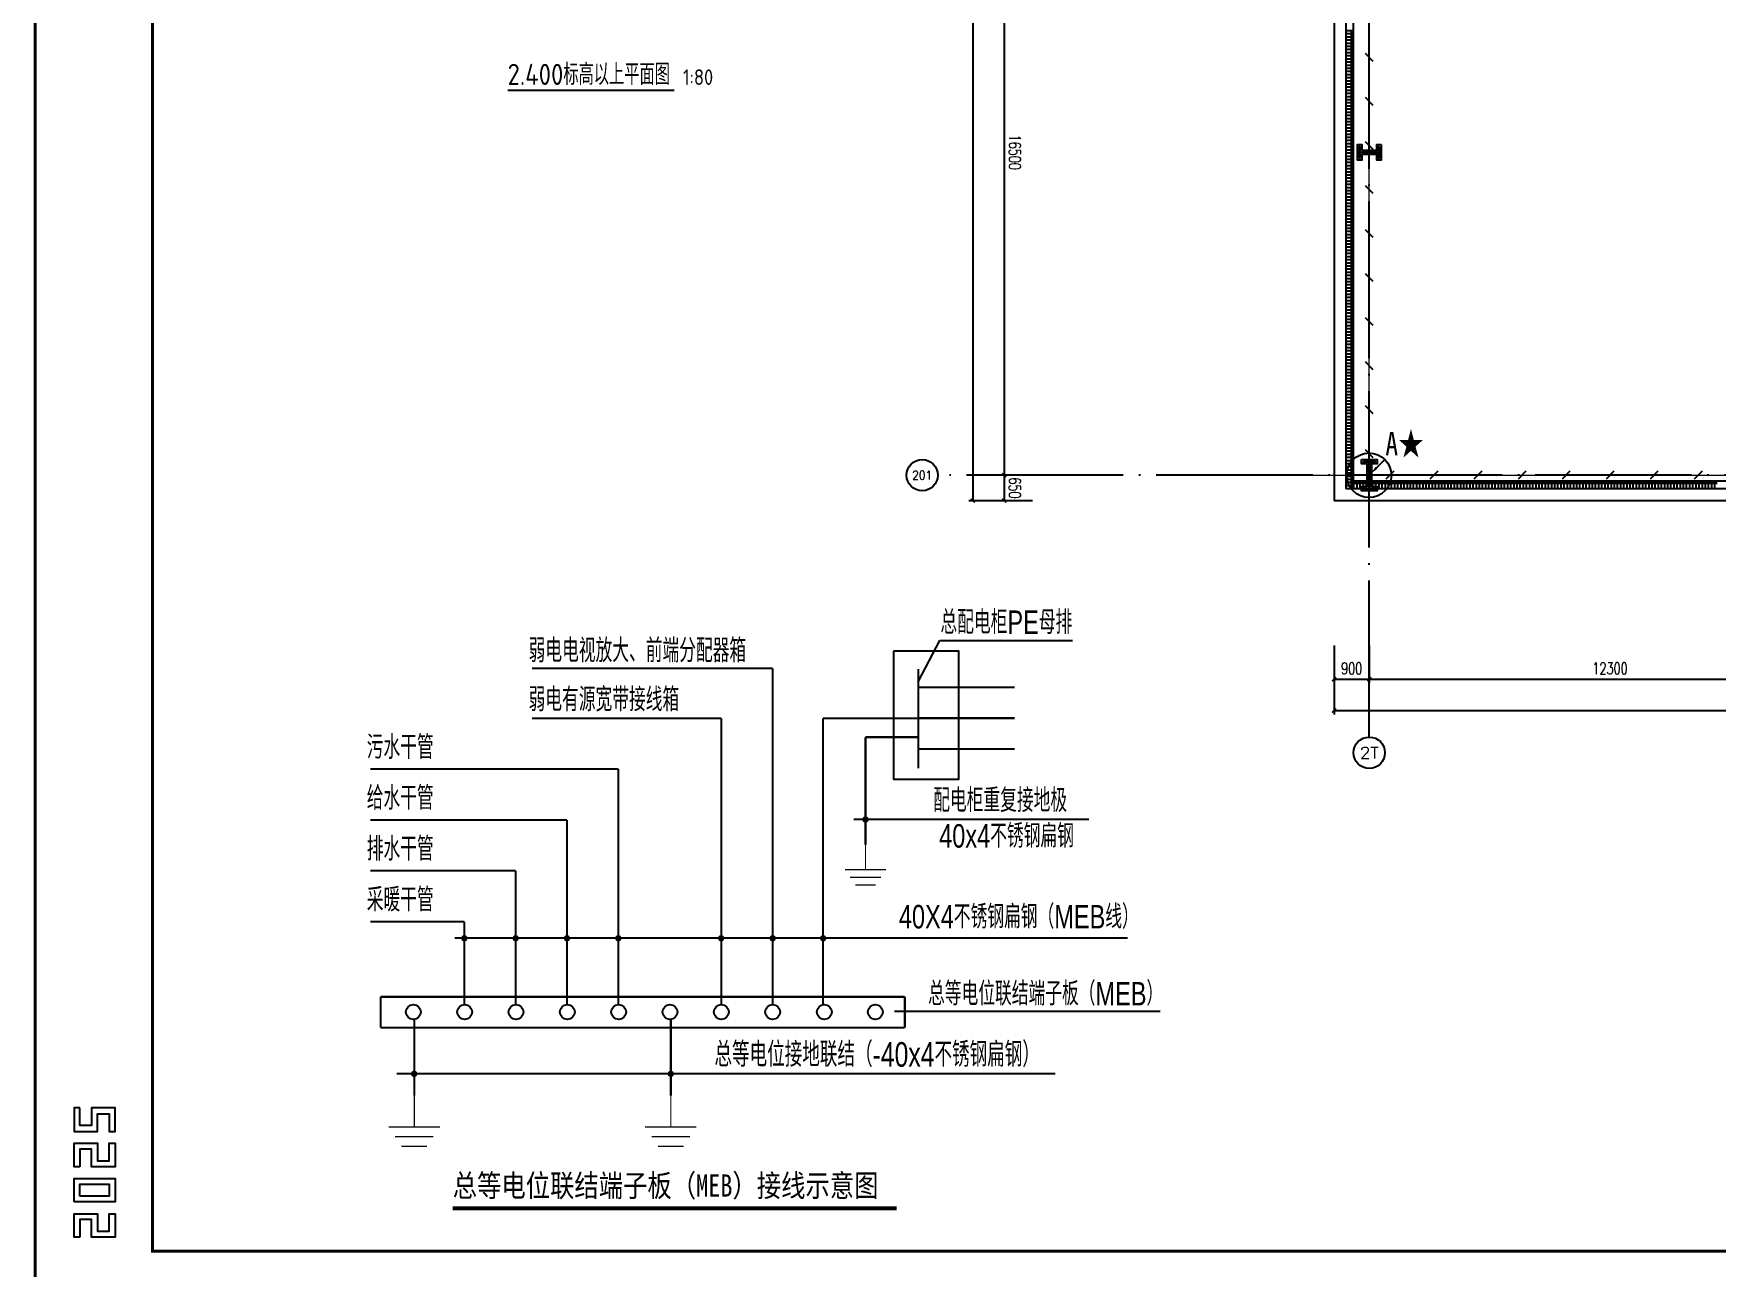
# Model space of a CAD drawing. Extents: x -1396510 to 1250330, y -1892470 to 1623980.
# Drawn here: x -319272 to -276314, y -1092821 to -1061328 of the extents above; entities that cross this region are included whole.
import ezdxf
from ezdxf.enums import TextEntityAlignment as Align

# ---------------------------------------------------------------- set-up
doc = ezdxf.new("R2010")
doc.units = 0
doc.header["$LTSCALE"] = 1000
doc.header["$MEASUREMENT"] = 0
doc.linetypes.add('CENTER2', pattern=[1.125, 0.75, -0.125, 0.125, -0.125])
doc.linetypes.add('DOTE', pattern=[2.42, 2, -0.2, 0.02, -0.2])
doc.layers.get('Defpoints').update_dxf_attribs({"color": 210})
for name, color, linetype in [('0-cxFrame', 155, 'Continuous'), ('99平面图例外参$0$A-HATCH-2', 251, 'Continuous'), ('A-AXIS-D', 1, 'Continuous'), ('A-AXIS-DOTE', 14, 'DOTE'), ('A-AXIS-DP', 126, 'Continuous'), ('A-HATCH-2', 251, 'Continuous'), ('A-LIN-V', 9, 'Continuous'), ('A-WINDOW', 140, 'Continuous'), ('AS-COLN', 6, 'Continuous'), ('AS-WALL', 40, 'Continuous'), ('LWIRE', 4, 'Continuous'), ('SHTLN', 4, 'Continuous'), ('TEL_SYMB', 3, 'Continuous'), ('TEL_TEXT', 7, 'Continuous'), ('WIRE-接地', 4, 'Continuous'), ('WIRE-照明', 1, 'Continuous')]:
    doc.layers.add(name, color=color, linetype=linetype)
doc.layers.add('0-cxText', color=131, linetype='Continuous', lineweight=25)
doc.layers.add('A-云线2', color=3, linetype='Continuous', plot=False)
doc.styles.add('-宋体', font='', dxfattribs={"width": 0.8})
doc.styles.add('_HZTXT', font='bzxw.shx', dxfattribs={"width": 0.8, "bigfont": 'bzhz.shx'})
doc.styles.add('_TCH_AXIS', font='COMPLEX', dxfattribs={"bigfont": 'GBCBIG'})
doc.styles.add('_TCH_DIM_T3', font='SIMPLEX', dxfattribs={"width": 0.705882, "bigfont": 'GBCBIG'})
doc.styles.add('cx_tuming', font='simhei.ttf')
doc.styles.add('cx_tuqian1', font='')
doc.styles.get("Standard").update_dxf_attribs({"font": 'gbenor.shx', "bigfont": 'gbcbig.shx'})
doc.styles.add('黑体', font='simhei.ttf', dxfattribs={"height": 12})
doc.styles.get('-宋体').set_extended_font_data('SimSun')
doc.styles.get('cx_tuqian1').set_extended_font_data('SimSun')
doc.dimstyles.new('_TCH_ARCH&&100', dxfattribs={"dimtxt": 297.5, "dimasz": 100, "dimexe": 100, "dimexo": 100, "dimgap": 126.25, "dimtad": 1, "dimdec": 0, "dimzin": 0, "dimdsep": 46, "dimtxsty": '_TCH_DIM_T3', "dimblk": 'ARCHTICK', "dimcen": 0.09, "dimclrt": 7, "dimazin": 2, "dimtfac": 1, "dimtdec": 0, "dimtix": 1, "dimtmove": 2, "dimatfit": 3, "dimfxl": 0, "dimtolj": 1, "dimtzin": 0, "dimarcsym": 0})

# ---------------------------------------------------------------- blocks, each defined once
blk = doc.blocks.new('_ArchTick')
at = {"color": 0, "linetype": 'ByBlock', "const_width": 0.4}
blk.add_lwpolyline([(-0.5, -0.5), (0.5, 0.5)], dxfattribs=at)
blk = doc.blocks.new('*D544')
at = {"layer": 'A-AXIS-D', "color": 0, "lineweight": -2, "transparency": 16777216}
for p, q in [((-8606, -82500), (-9428, -82500)), ((-9328, -82500), (-9328, -83150)), ((-8606, -83150), (-9428, -83150))]:
    blk.add_line(p, q, dxfattribs=at)
at = {"layer": 'Defpoints', "color": 0, "transparency": 16777216}
for p in [(-8506, -82500), (-9328, -83150), (-8506, -83150)]:
    blk.add_point(p, dxfattribs=at)
at = {"layer": 'A-AXIS-D', "color": 0, "lineweight": -2, "transparency": 16777216, "xscale": 100, "yscale": 100, "zscale": 100}
for p, rotation in [((-9328, -82500), 90), ((-9328, -83150), 270)]:
    blk.add_blockref('_ArchTick', p, dxfattribs=dict(at, rotation=rotation))
at = {"layer": 'A-AXIS-D', "color": 7, "transparency": 16777216, "insert": (-9053, -82825), "char_height": 297.5, "attachment_point": 5, "rotation": 270, "style": '_TCH_DIM_T3'}
blk.add_mtext('\\A1;650', dxfattribs=at)
blk = doc.blocks.new('*D545')
at = {"layer": 'A-AXIS-D', "color": 0, "lineweight": -2, "transparency": 16777216}
for p, q in [((-8606, -66000), (-9428, -66000)), ((-9328, -66000), (-9328, -82500)), ((-8606, -82500), (-9428, -82500))]:
    blk.add_line(p, q, dxfattribs=at)
at = {"layer": 'Defpoints', "color": 0, "transparency": 16777216}
for p in [(-8506, -66000), (-9328, -82500), (-8506, -82500)]:
    blk.add_point(p, dxfattribs=at)
at = {"layer": 'A-AXIS-D', "color": 0, "lineweight": -2, "transparency": 16777216, "xscale": 100, "yscale": 100, "zscale": 100}
for p, rotation in [((-9328, -66000), 90), ((-9328, -82500), 270)]:
    blk.add_blockref('_ArchTick', p, dxfattribs=dict(at, rotation=rotation))
at = {"layer": 'A-AXIS-D', "color": 7, "transparency": 16777216, "insert": (-9053, -74250), "char_height": 297.5, "attachment_point": 5, "rotation": 270, "style": '_TCH_DIM_T3'}
blk.add_mtext('\\A1;16500', dxfattribs=at)
blk = doc.blocks.new('nt66')
at = {"layer": 'A-HATCH-2', "color": 8}
blk.add_lwpolyline([(-195840, 766870), (-195440, 766870), (-195440, 766758), (-195586, 766758), (-195586, 766182), (-195440, 766182), (-195440, 766070), (-195840, 766070), (-195840, 766182), (-195694, 766182), (-195694, 766758), (-195840, 766758)], close=True, dxfattribs=at)
at = {"layer": 'AS-COLN'}
blk.add_lwpolyline([(-195790, 766820), (-195490, 766820), (-195490, 766808), (-195636, 766808), (-195636, 766132), (-195490, 766132), (-195490, 766120), (-195790, 766120), (-195790, 766132), (-195644, 766132), (-195644, 766808), (-195790, 766808)], close=True, dxfattribs=at)
blk = doc.blocks.new('342343243')
at = {"layer": 'A-AXIS-DP', "color": 5}
blk.add_lwpolyline([(-155704, 832070), (-155404, 832070), (-155404, 832058), (-155550, 832058), (-155550, 831582), (-155404, 831582), (-155404, 831570), (-155704, 831570), (-155704, 831582), (-155558, 831582), (-155558, 832058), (-155704, 832058), (-155704, 832070)], close=True, dxfattribs=at)
at = {"layer": 'A-HATCH-2'}
blk.add_lwpolyline([(-155754, 832120), (-155354, 832120), (-155354, 832008), (-155500, 832008), (-155500, 831632), (-155354, 831632), (-155354, 831520), (-155754, 831520), (-155754, 831632), (-155608, 831632), (-155608, 832008), (-155754, 832008)], close=True, dxfattribs=at)
blk = doc.blocks.new('33333')
blk.add_blockref('nt66', (-89514, -126400))
at = {"layer": 'A-AXIS-DP', "rotation": 270}
blk.add_blockref('342343243', (-1116974, 492766), dxfattribs=at)
blk = doc.blocks.new('*D5746')
at = {"layer": 'A-AXIS-D', "color": 0, "lineweight": -2, "transparency": 16777216}
for p, q in [((-900, -86850), (-900, -87810)), ((0, -86850), (0, -87810)), ((-900, -87710), (0, -87710))]:
    blk.add_line(p, q, dxfattribs=at)
at = {"layer": 'Defpoints', "color": 0, "transparency": 16777216}
for p in [(-900, -86750), (0, -86750), (0, -87710)]:
    blk.add_point(p, dxfattribs=at)
at = {"layer": 'A-AXIS-D', "color": 0, "lineweight": -2, "transparency": 16777216, "xscale": 100, "yscale": 100, "zscale": 100, "rotation": 180}
blk.add_blockref('_ArchTick', (-900, -87710), dxfattribs=at)
at = {"layer": 'A-AXIS-D', "color": 0, "lineweight": -2, "transparency": 16777216, "xscale": 100, "yscale": 100, "zscale": 100}
blk.add_blockref('_ArchTick', (0, -87710), dxfattribs=at)
at = {"layer": 'A-AXIS-D', "color": 7, "transparency": 16777216, "insert": (-450, -87435), "char_height": 297.5, "attachment_point": 5, "style": '_TCH_DIM_T3'}
blk.add_mtext('\\A1;900', dxfattribs=at)
blk = doc.blocks.new('*D5747')
at = {"layer": 'A-AXIS-D', "color": 0, "lineweight": -2, "transparency": 16777216}
for p, q in [((0, -86850), (0, -87810)), ((12300, -86850), (12300, -87810)), ((0, -87710), (12300, -87710))]:
    blk.add_line(p, q, dxfattribs=at)
at = {"layer": 'Defpoints', "color": 0, "transparency": 16777216}
for p in [(0, -86750), (12300, -86750), (12300, -87710)]:
    blk.add_point(p, dxfattribs=at)
at = {"layer": 'A-AXIS-D', "color": 0, "lineweight": -2, "transparency": 16777216, "xscale": 100, "yscale": 100, "zscale": 100, "rotation": 180}
blk.add_blockref('_ArchTick', (0, -87710), dxfattribs=at)
at = {"layer": 'A-AXIS-D', "color": 0, "lineweight": -2, "transparency": 16777216, "xscale": 100, "yscale": 100, "zscale": 100}
blk.add_blockref('_ArchTick', (12300, -87710), dxfattribs=at)
at = {"layer": 'A-AXIS-D', "color": 7, "transparency": 16777216, "insert": (6150, -87435), "char_height": 297.5, "attachment_point": 5, "style": '_TCH_DIM_T3'}
blk.add_mtext('\\A1;12300', dxfattribs=at)
blk = doc.blocks.new('*D5765')
at = {"layer": 'A-AXIS-D', "color": 0, "lineweight": -2, "transparency": 16777216}
for p, q in [((-900, -86950), (-900, -88610)), ((157100, -86950), (157100, -88610)), ((-900, -88510), (157100, -88510))]:
    blk.add_line(p, q, dxfattribs=at)
at = {"layer": 'Defpoints', "color": 0, "transparency": 16777216}
for p in [(-900, -86850), (157100, -86850), (157100, -88510)]:
    blk.add_point(p, dxfattribs=at)
at = {"layer": 'A-AXIS-D', "color": 0, "lineweight": -2, "transparency": 16777216, "xscale": 100, "yscale": 100, "zscale": 100, "rotation": 180}
blk.add_blockref('_ArchTick', (-900, -88510), dxfattribs=at)
at = {"layer": 'A-AXIS-D', "color": 0, "lineweight": -2, "transparency": 16777216, "xscale": 100, "yscale": 100, "zscale": 100}
blk.add_blockref('_ArchTick', (157100, -88510), dxfattribs=at)
at = {"layer": 'A-AXIS-D', "color": 7, "transparency": 16777216, "insert": (78100, -88235), "char_height": 297.5, "attachment_point": 5, "style": '_TCH_DIM_T3'}
blk.add_mtext('\\A1;158000', dxfattribs=at)
blk = doc.blocks.new('*D5787')
at = {"layer": 'A-AXIS-D', "color": 0, "lineweight": -2, "transparency": 16777216}
for p, q in [((-8706, 650), (-10228, 650)), ((-10128, 650), (-10128, -83150)), ((-8706, -83150), (-10228, -83150))]:
    blk.add_line(p, q, dxfattribs=at)
at = {"layer": 'Defpoints', "color": 0, "transparency": 16777216}
for p in [(-8606, 650), (-10128, -83150), (-8606, -83150)]:
    blk.add_point(p, dxfattribs=at)
at = {"layer": 'A-AXIS-D', "color": 0, "lineweight": -2, "transparency": 16777216, "xscale": 100, "yscale": 100, "zscale": 100}
for p, rotation in [((-10128, 650), 90), ((-10128, -83150), 270)]:
    blk.add_blockref('_ArchTick', p, dxfattribs=dict(at, rotation=rotation))
at = {"layer": 'A-AXIS-D', "color": 7, "transparency": 16777216, "insert": (-9853, -41250), "char_height": 297.5, "attachment_point": 5, "rotation": 270, "style": '_TCH_DIM_T3'}
blk.add_mtext('\\A1;83800', dxfattribs=at)
blk = doc.blocks.new('99平面图例外参$0$$LinePat$填挖边坡')
at = {"color": 0}
for p, q in [((0, 0), (0, -1500)), ((300, 0), (300, -600))]:
    blk.add_line(p, q, dxfattribs=at)
at = {"layer": 'Defpoints', "color": 0}
blk.add_point((600, 0), dxfattribs=at)
blk = doc.blocks.new('$TelecSys$00000008')
blk.add_line((0.4, 0.4), (-0.4, -0.4))
blk = doc.blocks.new('$TelecSys$00000078')
for p, q in [((0.1, 0.1), (0.1, 0.1)), ((1.15, 1.15), (0.55, 0.55)), ((-0.1, -0.1), (-0.1, -0.1))]:
    blk.add_line(p, q)
at = {"const_width": 0.142}
blk.add_lwpolyline([(-0.07, 0, 1), (0.07, 0, 1)], format="xyb", close=True, dxfattribs=at)
blk.add_solid([(0.62, 0.48), (0.48, 0.62), (0.1, 0.1)])
at = {"width": 0.8, "flags": 9}
blk.add_attdef('A', (0, 0), '', height=0.00002, dxfattribs=at)
blk = doc.blocks.new('A$C34BF5C89')
at = {"layer": 'TEL_SYMB', "const_width": 70}
blk.add_lwpolyline([(685510, 1037131), (693072, 1037131)], dxfattribs=at)
at = {"layer": 'TEL_TEXT'}
for p, q in [((693438, 1046095), (693805, 1046799)), ((693805, 1046799), (696064, 1046799)), ((696345, 1043752), (692343, 1043752)), ((697002, 1041729), (685546, 1041729)), ((693035, 1040486), (697557, 1040486)), ((695771, 1039420), (684556, 1039420))]:
    blk.add_line(p, q, dxfattribs=at)
blk.add_lwpolyline([(693016, 1046620), (693016, 1044439), (694130, 1044439), (694130, 1046620)], close=True, dxfattribs=at)
at = {"layer": 'TEL_TEXT', "const_width": 35}
for points in [[(686860, 1046326), (690958, 1046326)], [(690958, 1040600), (690958, 1046326)], [(693437, 1046313), (693437, 1044626)], [(693437, 1046003), (695079, 1046003)], [(686860, 1045476), (690084, 1045476)], [(690084, 1040600), (690084, 1045476)], [(691815, 1040600), (691815, 1045476)], [(693437, 1045476), (691815, 1045476)], [(693437, 1045478), (695079, 1045478)], [(692539, 1045154), (692539, 1043324)], [(693437, 1045154), (692539, 1045154)], [(693437, 1044954), (695079, 1044954)], [(684106, 1044610), (688330, 1044610)], [(688330, 1040600), (688330, 1044610)], [(684106, 1043744), (687456, 1043744)], [(687456, 1040600), (687456, 1043744)], [(684106, 1042879), (686582, 1042879)], [(686582, 1040600), (686582, 1042879)], [(684106, 1042013), (685708, 1042013)], [(685708, 1040600), (685708, 1042013)], [(684283, 1040732), (693209, 1040732)], [(684283, 1040732), (684283, 1040208)], [(693209, 1040732), (693209, 1040208)], [(684283, 1040208), (693209, 1040208)], [(684854, 1040338), (684854, 1039048)], [(689224, 1040338), (689224, 1039048)]]:
    blk.add_lwpolyline(points, dxfattribs=at)
at = {"layer": 'TEL_TEXT', "color": 1, "const_width": 54.6}
for points in [[(692511, 1043752, 1), (692566, 1043752, 1)], [(685681, 1041729, 1), (685735, 1041729, 1)], [(686555, 1041729, 1), (686609, 1041729, 1)], [(687429, 1041729, 1), (687483, 1041729, 1)], [(688303, 1041729, 1), (688357, 1041729, 1)], [(690054, 1041729, 1), (690108, 1041729, 1)], [(690931, 1041729, 1), (690986, 1041729, 1)], [(691791, 1041729, 1), (691845, 1041729, 1)]]:
    blk.add_lwpolyline(points, format="xyb", close=True, dxfattribs=at)
at = {"layer": 'TEL_TEXT', "color": 1, "const_width": 21.9}
for points in [[(692539, 1042897), (692539, 1043324)], [(692189, 1042897), (692888, 1042897)], [(692277, 1042766), (692801, 1042766)], [(692364, 1042635), (692714, 1042635)], [(684854, 1038515), (684854, 1039048)], [(689224, 1038515), (689224, 1039048)], [(684417, 1038515), (685291, 1038515)], [(688787, 1038515), (689661, 1038515)], [(684526, 1038351), (685181, 1038351)], [(684635, 1038187), (685072, 1038187)], [(688896, 1038351), (689551, 1038351)], [(689005, 1038187), (689442, 1038187)]]:
    blk.add_lwpolyline(points, dxfattribs=at)
at = {"layer": 'TEL_TEXT', "const_width": 54.6}
for points in [[(684826, 1039420, 1), (684881, 1039420, 1)], [(689196, 1039420, 1), (689250, 1039420, 1)]]:
    blk.add_lwpolyline(points, format="xyb", close=True, dxfattribs=at)
at = {"layer": 'TEL_TEXT'}
for centre in [(684840, 1040474), (685714, 1040474), (686588, 1040474), (687462, 1040474), (688336, 1040474), (689210, 1040474), (690084, 1040474), (690958, 1040474), (691838, 1040474), (692706, 1040474)]:
    blk.add_circle(centre, 126, dxfattribs=at)
at = {"layer": 'TEL_SYMB', "color": 7, "style": '-宋体', "width": 0.8}
blk.add_text('总等电位联结端子板（MEB）接线示意图', height=379.75, dxfattribs=at).set_placement((685510, 1037328))
at = {"layer": 'TEL_TEXT', "style": '_HZTXT', "width": 0.75}
for s, height, p in [('总配电柜PE母排', 400, (693816, 1046912)), ('弱电电视放大、前端分配器箱', 400, (686802, 1046430)), ('弱电有源宽带接线箱', 400, (686802, 1045596)), ('污水干管', 400, (684046, 1044784)), ('给水干管', 400, (684046, 1043918)), ('配电柜重复接地极', 400, (693693, 1043879)), ('40x4不锈钢扁钢', 400, (693793, 1043273)), ('排水干管', 400, (684046, 1043052)), ('采暖干管', 400, (684046, 1042186)), ('40X4不锈钢扁钢（MEB线）', 400, (693107, 1041897)), ('总等电位联结端子板（MEB）', 400, (693605, 1040586)), ('总等电位接地联结（-40x4不锈钢扁钢）', 420, (689967, 1039541))]:
    blk.add_text(s, height=height, dxfattribs=at).set_placement(p)
blk = doc.blocks.new('TK22.A0+1 L(Dragon)')
at = {"layer": '0-cxFrame', "color": 7, "const_width": 0.5}
blk.add_lwpolyline([(0, 0), (-1485, 0), (-1485, 841), (0, 841)], close=True, dxfattribs=at)
at = {"layer": '0-cxFrame', "const_width": 0.5}
blk.add_lwpolyline([(-80, 10), (-1465, 10), (-1465, 831), (-80, 831)], close=True, dxfattribs=at)
at = {"layer": 'Defpoints', "color": 2}
for points in [[(-1477.37, 34.37), (-1478.37, 34.37), (-1478.37, 30.37), (-1474.37, 30.37), (-1474.37, 33.37), (-1472.37, 33.37), (-1472.37, 30.37), (-1471.37, 30.37), (-1471.37, 34.37), (-1475.37, 34.37), (-1475.37, 31.37), (-1477.37, 31.37), (-1477.37, 34.37)], [(-1477.37, 24.37), (-1478.37, 24.37), (-1478.37, 28.37), (-1474.37, 28.37), (-1474.37, 25.37), (-1472.37, 25.37), (-1472.37, 28.37), (-1471.37, 28.37), (-1471.37, 24.37), (-1475.37, 24.37), (-1475.37, 27.37), (-1477.37, 27.37), (-1477.37, 24.37)], [(-1477.37, 12.37), (-1478.37, 12.37), (-1478.37, 16.37), (-1474.37, 16.37), (-1474.37, 13.37), (-1472.37, 13.37), (-1472.37, 16.37), (-1471.37, 16.37), (-1471.37, 12.37), (-1475.37, 12.37), (-1475.37, 15.37), (-1477.37, 15.37), (-1477.37, 12.37)]]:
    blk.add_lwpolyline(points, dxfattribs=at)
for points in [[(-1478.37, 18.37), (-1478.37, 22.37), (-1471.37, 22.37), (-1471.37, 18.37)], [(-1477.37, 19.37), (-1477.37, 21.37), (-1472.37, 21.37), (-1472.37, 19.37)]]:
    blk.add_lwpolyline(points, close=True, dxfattribs=at)
at = {"style": '黑体', "flags": 4}
blk.add_attdef('图幅', text='', height=3.3, dxfattribs=at).set_placement((-40, 3), align=Align.RIGHT)
at = {"layer": '0-cxText', "flags": 4}
for tag, height, style, p in [('建设单位', 3.5, 'cx_tuming', (-45, 240)), ('项目名称', 3.5, 'cx_tuming', (-45, 210)), ('子项名称', 3.5, 'cx_tuming', (-45, 180)), ('工程编号', 3.3, 'cx_tuqian1', (-35, 165)), ('图名1', 3.5, 'cx_tuming', (-45, 87)), ('图名2', 3.5, 'cx_tuming', (-45, 79)), ('图名3', 3.5, 'cx_tuming', (-45, 71)), ('出图日期', 3.3, 'cx_tuqian1', (-39, 60)), ('专业', 3.3, 'cx_tuqian1', (-55, 52)), ('图号', 3.3, 'cx_tuqian1', (-55, 44)), ('版次', 3.3, 'cx_tuqian1', (-20, 44))]:
    blk.add_attdef(tag, text='', height=height, dxfattribs=dict(at, style=style)).set_placement(p, align=Align.MIDDLE)
at = {"layer": 'Defpoints', "color": 6, "flags": 4}
for tag, height, style, p in [('tufu', 3.3, '黑体', (-12, 12)), ('dwfname', 4, 'cx_tuqian1', (-80, 3))]:
    blk.add_attdef(tag, text='', height=height, dxfattribs=dict(at, style=style)).set_placement(p, align=Align.RIGHT)
blk = doc.blocks.new('世赫2#厂房一层0821')
at = {"layer": 'A-AXIS-D'}
for centre in [(-11421.2, -82498.9), (0, -89588.9)]:
    blk.add_circle(centre, 400, dxfattribs=at)
at = {"layer": 'A-AXIS-DOTE', "color": 8, "ltscale": 2}
for p, q in [((0, -89188.9), (0, 6400)), ((163114.2, -82500), (-11095.8, -82500))]:
    blk.add_line(p, q, dxfattribs=at)
at = {"layer": 'A-AXIS-DP', "const_width": 56}
blk.add_lwpolyline([(-22012.8, -72665.8), (-17756.4, -72665.8)], dxfattribs=at)
at = {"layer": 'A-LIN-V'}
for p, q in [((-400, -82650), (-400, -65615.8)), ((21246, -82650), (-400, -82650))]:
    blk.add_line(p, q, dxfattribs=at)
at = {"layer": 'AS-WALL'}
for p, q in [((-900, -68000), (-900, -83150)), ((-600, -68000), (-600, -82850)), ((23300, -82850), (-600, -82850)), ((23300, -83150), (-900, -83150))]:
    blk.add_line(p, q, dxfattribs=at)
at = {"layer": '99平面图例外参$0$A-HATCH-2', "color": 203, "yscale": 0.1333333333333333, "zscale": 0.1333333333333333}
for p, xscale, rotation in [((-400, -71146.8), 0.1335983163058314, 270.0000000008098), ((-400, -71226.9), 0.1335983163058314, 270.0000000008098), ((-400, -71307.1), 0.1335983163058314, 270.0000000008098), ((-400, -71387.3), 0.1335983163058314, 270.0000000008098), ((-400, -71467.4), 0.1335983163058314, 270.0000000008098), ((-400, -71547.6), 0.1335983163058314, 270.0000000008098), ((-400, -71627.7), 0.1335983163058314, 270.0000000008098), ((-400, -71707.9), 0.1335983163058314, 270.0000000008098), ((-400, -71788.1), 0.1335983163058314, 270.0000000008098), ((-400, -71868.2), 0.1335983163058314, 270.0000000008098), ((-400, -71948.4), 0.1335983163058314, 270.0000000008098), ((-400, -72028.5), 0.1335983163058314, 270.0000000008098), ((-400, -72108.7), 0.1335983163058314, 270.0000000008098), ((-400, -72188.9), 0.1335983163058314, 270.0000000008098), ((-400, -72269), 0.1335983163058314, 270.0000000008098), ((-400, -72349.2), 0.1335983163058314, 270.0000000008098), ((-400, -72429.3), 0.1335983163058314, 270.0000000008098), ((-400, -72509.5), 0.1335983163058314, 270.0000000008098), ((-400, -72589.6), 0.1335983163058314, 270.0000000008098), ((-400, -72669.8), 0.1335983163058314, 270.0000000008098), ((-400, -72750), 0.1335983163058314, 270.0000000008098), ((-400, -72830.1), 0.1335983163058314, 270.0000000008098), ((-400, -72910.3), 0.1335983163058314, 270.0000000008098), ((-400, -72990.4), 0.1335983163058314, 270.0000000008098), ((-400, -73070.6), 0.1335983163058314, 270.0000000008098), ((-400, -73150.8), 0.1335983163058314, 270.0000000008098), ((-400, -73230.9), 0.1335983163058314, 270.0000000008098), ((-400, -73311.1), 0.1335983163058314, 270.0000000008098), ((-400, -73391.2), 0.1335983163058314, 270.0000000008098), ((-400, -73471.4), 0.1335983163058314, 270.0000000008098), ((-400, -73551.6), 0.1335983163058314, 270.0000000008098), ((-400, -73631.7), 0.1335983163058314, 270.0000000008098), ((-400, -73711.9), 0.1335983163058314, 270.0000000008098), ((-400, -73792), 0.1335983163058314, 270.0000000008098), ((-400, -73872.2), 0.1335983163058314, 270.0000000008098), ((-400, -73952.4), 0.1335983163058314, 270.0000000008098), ((-400, -74032.5), 0.1335983163058314, 270.0000000008098), ((-400, -74112.7), 0.1335983163058314, 270.0000000008098), ((-400, -74192.8), 0.1335983163058314, 270.0000000008098), ((-400, -74273), 0.1335983163058314, 270.0000000008098), ((-400, -74353.1), 0.1335983163058314, 270.0000000008098), ((-400, -74433.3), 0.1335983163058314, 270.0000000008098), ((-400, -74513.5), 0.1335983163058314, 270.0000000008098), ((-400, -74593.6), 0.1335983163058314, 270.0000000008098), ((-400, -74673.8), 0.1335983163058314, 270.0000000008098), ((-400, -74753.9), 0.1335983163058314, 270.0000000008098), ((-400, -74834.1), 0.1335983163058314, 270.0000000008098), ((-400, -74914.3), 0.1335983163058314, 270.0000000008098), ((-400, -74994.4), 0.1335983163058314, 270.0000000008098), ((-400, -75074.6), 0.1335983163058314, 270.0000000008098), ((-400, -75154.7), 0.1335983163058314, 270.0000000008098), ((-400, -75234.9), 0.1335983163058314, 270.0000000008098), ((-400, -75315.1), 0.1335983163058314, 270.0000000008098), ((-400, -75395.2), 0.1335983163058314, 270.0000000008098), ((-400, -75475.4), 0.1335983163058314, 270.0000000008098), ((-400, -75555.5), 0.1335983163058314, 270.0000000008098), ((-400, -75635.7), 0.1335983163058314, 270.0000000008098), ((-400, -75715.8), 0.1335983163058314, 270.0000000008098), ((-400, -75796), 0.1335983163058314, 270.0000000008098), ((-400, -75876.2), 0.1335983163058314, 270.0000000008098), ((-400, -75956.3), 0.1335983163058314, 270.0000000008098), ((-400, -76036.5), 0.1335983163058314, 270.0000000008098), ((-400, -76116.6), 0.1335983163058314, 270.0000000008098), ((-400, -76196.8), 0.1335983163058314, 270.0000000008098), ((-400, -76277), 0.1335983163058314, 270.0000000008098), ((-400, -76357.1), 0.1335983163058314, 270.0000000008098), ((-400, -76437.3), 0.1335983163058314, 270.0000000008098), ((-400, -76517.4), 0.1335983163058314, 270.0000000008098), ((-400, -76597.6), 0.1335983163058314, 270.0000000008098), ((-400, -76677.8), 0.1335983163058314, 270.0000000008098), ((-400, -76757.9), 0.1335983163058314, 270.0000000008098), ((-400, -76838.1), 0.1335983163058314, 270.0000000008098), ((-400, -76918.2), 0.1335983163058314, 270.0000000008098), ((-400, -76998.4), 0.1335983163058314, 270.0000000008098), ((-400, -77078.6), 0.1335983163058314, 270.0000000008098), ((-400, -77158.7), 0.1335983163058314, 270.0000000008098), ((-400, -77238.9), 0.1335983163058314, 270.0000000008098), ((-400, -77319), 0.1335983163058314, 270.0000000008098), ((-400, -77399.2), 0.1335983163058314, 270.0000000008098), ((-400, -77479.3), 0.1335983163058314, 270.0000000008098), ((-400, -77559.5), 0.1335983163058314, 270.0000000008098), ((-400, -77639.7), 0.1335983163058314, 270.0000000008098), ((-400, -77719.8), 0.1335983163058314, 270.0000000008098), ((-400, -77800), 0.1335983163058314, 270.0000000008098), ((-400, -77880.1), 0.1335983163058314, 270.0000000008098), ((-400, -77960.3), 0.1335983163058314, 270.0000000008098), ((-400, -78040.5), 0.1335983163058314, 270.0000000008098), ((-400, -78120.6), 0.1335983163058314, 270.0000000008098), ((-400, -78200.8), 0.1335983163058314, 270.0000000008098), ((-400, -78280.9), 0.1335983163058314, 270.0000000008098), ((-400, -78361.1), 0.1335983163058314, 270.0000000008098), ((-400, -78441.3), 0.1335983163058314, 270.0000000008098), ((-400, -78521.4), 0.1335983163058314, 270.0000000008098), ((-400, -78601.6), 0.1335983163058314, 270.0000000008098), ((-400, -78681.7), 0.1335983163058314, 270.0000000008098), ((-400, -78761.9), 0.1335983163058314, 270.0000000008098), ((-400, -78842.1), 0.1335983163058314, 270.0000000008098), ((-400, -78922.2), 0.1335983163058314, 270.0000000008098), ((-400, -79002.4), 0.1335983163058314, 270.0000000008098), ((-400, -79082.5), 0.1335983163058314, 270.0000000008098), ((-400, -79162.7), 0.1335983163058314, 270.0000000008098), ((-400, -79242.8), 0.1335983163058314, 270.0000000008098), ((-400, -79323), 0.1335983163058314, 270.0000000008098), ((-400, -79403.2), 0.1335983163058314, 270.0000000008098), ((-400, -79483.3), 0.1335983163058314, 270.0000000008098), ((-400, -79563.5), 0.1335983163058314, 270.0000000008098), ((-400, -79643.6), 0.1335983163058314, 270.0000000008098), ((-400, -79723.8), 0.1335983163058314, 270.0000000008098), ((-400, -79804), 0.1335983163058314, 270.0000000008098), ((-400, -79884.1), 0.1335983163058314, 270.0000000008098), ((-400, -79964.3), 0.1335983163058314, 270.0000000008098), ((-400, -80044.4), 0.1335983163058314, 270.0000000008098), ((-400, -80124.6), 0.1335983163058314, 270.0000000008098), ((-400, -80204.8), 0.1335983163058314, 270.0000000008098), ((-400, -80284.9), 0.1335983163058314, 270.0000000008098), ((-400, -80365.1), 0.1335983163058314, 270.0000000008098), ((-400, -80445.2), 0.1335983163058314, 270.0000000008098), ((-400, -80525.4), 0.1335983163058314, 270.0000000008098), ((-400, -80605.5), 0.1335983163058314, 270.0000000008098), ((-400, -80685.7), 0.1335983163058314, 270.0000000008098), ((-400, -80765.9), 0.1335983163058314, 270.0000000008098), ((-400, -80846), 0.1335983163058314, 270.0000000008098), ((-400, -80926.2), 0.1335983163058314, 270.0000000008098), ((-400, -81006.3), 0.1335983163058314, 270.0000000008098), ((-400, -81086.5), 0.1335983163058314, 270.0000000008098), ((-400, -81166.7), 0.1335983163058314, 270.0000000008098), ((-400, -81246.8), 0.1335983163058314, 270.0000000008098), ((-400, -81327), 0.1335983163058314, 270.0000000008098), ((-400, -81407.1), 0.1335983163058314, 270.0000000008098), ((-400, -81487.3), 0.1335983163058314, 270.0000000008098), ((-400, -81567.5), 0.1335983163058314, 270.0000000008098), ((-400, -81647.6), 0.1335983163058314, 270.0000000008098), ((-400, -81727.8), 0.1335983163058314, 270.0000000008098), ((-400, -81807.9), 0.1335983163058314, 270.0000000008098), ((-400, -81888.1), 0.1335983163058314, 270.0000000008098), ((-400, -81968.3), 0.1335983163058314, 270.0000000008098), ((-400, -82048.4), 0.1335983163058314, 270.0000000008098), ((-400, -82128.6), 0.1335983163058314, 270.0000000008098), ((-400, -82208.7), 0.1335983163058314, 270.0000000008098), ((-400, -82288.9), 0.1335983163058314, 270.0000000008098), ((-400, -82369), 0.1335983163058314, 270.0000000008098), ((-400, -82449.2), 0.1335983163058314, 270.0000000008098), ((-400, -82529.4), 0.1335983163058314, 270.0000000008098), ((-400, -82609.5), 0.1335983163058314, 270.0000000008098), ((-400, -82689.7), 0.1335983163058314, 270.0000000008098), ((-400, -82769.8), 0.1335983163058314, 270.0000000008098), ((-400, -82650), 0.1336172830128488, 8.843761484292967e-11), ((-319.8, -82650), 0.1336172830128488, 8.843761484292967e-11), ((-239.7, -82650), 0.1336172830128488, 8.843761484292967e-11), ((-159.5, -82650), 0.1336172830128488, 8.843761484292967e-11), ((-79.3, -82650), 0.1336172830128488, 8.843761484292967e-11), ((0.9, -82650), 0.1336172830128488, 8.843761484292967e-11), ((81, -82650), 0.1336172830128488, 8.843761484292967e-11), ((161.2, -82650), 0.1336172830128488, 8.843761484292967e-11), ((241.4, -82650), 0.1336172830128488, 8.843761484292967e-11), ((321.5, -82650), 0.1336172830128488, 8.843761484292967e-11), ((401.7, -82650), 0.1336172830128488, 8.843761484292967e-11), ((481.9, -82650), 0.1336172830128488, 8.843761484292967e-11), ((562, -82650), 0.1336172830128488, 8.843761484292967e-11), ((642.2, -82650), 0.1336172830128488, 8.843761484292967e-11), ((722.4, -82650), 0.1336172830128488, 8.843761484292967e-11), ((802.6, -82650), 0.1336172830128488, 8.843761484292967e-11), ((882.7, -82650), 0.1336172830128488, 8.843761484292967e-11), ((962.9, -82650), 0.1336172830128488, 8.843761484292967e-11), ((1043.1, -82650), 0.1336172830128488, 8.843761484292967e-11), ((1123.2, -82650), 0.1336172830128488, 8.843761484292967e-11), ((1203.4, -82650), 0.1336172830128488, 8.843761484292967e-11), ((1283.6, -82650), 0.1336172830128488, 8.843761484292967e-11), ((1363.7, -82650), 0.1336172830128488, 8.843761484292967e-11), ((1443.9, -82650), 0.1336172830128488, 8.843761484292967e-11), ((1524.1, -82650), 0.1336172830128488, 8.843761484292967e-11), ((1604.3, -82650), 0.1336172830128488, 8.843761484292967e-11), ((1684.4, -82650), 0.1336172830128488, 8.843761484292967e-11), ((1764.6, -82650), 0.1336172830128488, 8.843761484292967e-11), ((1844.8, -82650), 0.1336172830128488, 8.843761484292967e-11), ((1924.9, -82650), 0.1336172830128488, 8.843761484292967e-11), ((2005.1, -82650), 0.1336172830128488, 8.843761484292967e-11), ((2085.3, -82650), 0.1336172830128488, 8.843761484292967e-11), ((2165.5, -82650), 0.1336172830128488, 8.843761484292967e-11), ((2245.6, -82650), 0.1336172830128488, 8.843761484292967e-11), ((2325.8, -82650), 0.1336172830128488, 8.843761484292967e-11), ((2406, -82650), 0.1336172830128488, 8.843761484292967e-11), ((2486.1, -82650), 0.1336172830128488, 8.843761484292967e-11), ((2566.3, -82650), 0.1336172830128488, 8.843761484292967e-11), ((2646.5, -82650), 0.1336172830128488, 8.843761484292967e-11), ((2726.6, -82650), 0.1336172830128488, 8.843761484292967e-11), ((2806.8, -82650), 0.1336172830128488, 8.843761484292967e-11), ((2887, -82650), 0.1336172830128488, 8.843761484292967e-11), ((2967.2, -82650), 0.1336172830128488, 8.843761484292967e-11), ((3047.3, -82650), 0.1336172830128488, 8.843761484292967e-11), ((3127.5, -82650), 0.1336172830128488, 8.843761484292967e-11), ((3207.7, -82650), 0.1336172830128488, 8.843761484292967e-11), ((3287.8, -82650), 0.1336172830128488, 8.843761484292967e-11), ((3368, -82650), 0.1336172830128488, 8.843761484292967e-11), ((3448.2, -82650), 0.1336172830128488, 8.843761484292967e-11), ((3528.3, -82650), 0.1336172830128488, 8.843761484292967e-11), ((3608.5, -82650), 0.1336172830128488, 8.843761484292967e-11), ((3688.7, -82650), 0.1336172830128488, 8.843761484292967e-11), ((3768.9, -82650), 0.1336172830128488, 8.843761484292967e-11), ((3849, -82650), 0.1336172830128488, 8.843761484292967e-11), ((3929.2, -82650), 0.1336172830128488, 8.843761484292967e-11), ((4009.4, -82650), 0.1336172830128488, 8.843761484292967e-11), ((4089.5, -82650), 0.1336172830128488, 8.843761484292967e-11), ((4169.7, -82650), 0.1336172830128488, 8.843761484292967e-11), ((4249.9, -82650), 0.1336172830128488, 8.843761484292967e-11), ((4330.1, -82650), 0.1336172830128488, 8.843761484292967e-11), ((4410.2, -82650), 0.1336172830128488, 8.843761484292967e-11), ((4490.4, -82650), 0.1336172830128488, 8.843761484292967e-11), ((4570.6, -82650), 0.1336172830128488, 8.843761484292967e-11), ((4650.7, -82650), 0.1336172830128488, 8.843761484292967e-11), ((4730.9, -82650), 0.1336172830128488, 8.843761484292967e-11), ((4811.1, -82650), 0.1336172830128488, 8.843761484292967e-11), ((4891.2, -82650), 0.1336172830128488, 8.843761484292967e-11), ((4971.4, -82650), 0.1336172830128488, 8.843761484292967e-11), ((5051.6, -82650), 0.1336172830128488, 8.843761484292967e-11), ((5131.8, -82650), 0.1336172830128488, 8.843761484292967e-11), ((5211.9, -82650), 0.1336172830128488, 8.843761484292967e-11), ((5292.1, -82650), 0.1336172830128488, 8.843761484292967e-11), ((5372.3, -82650), 0.1336172830128488, 8.843761484292967e-11), ((5452.4, -82650), 0.1336172830128488, 8.843761484292967e-11), ((5532.6, -82650), 0.1336172830128488, 8.843761484292967e-11), ((5612.8, -82650), 0.1336172830128488, 8.843761484292967e-11), ((5692.9, -82650), 0.1336172830128488, 8.843761484292967e-11), ((5773.1, -82650), 0.1336172830128488, 8.843761484292967e-11), ((5853.3, -82650), 0.1336172830128488, 8.843761484292967e-11), ((5933.5, -82650), 0.1336172830128488, 8.843761484292967e-11), ((6013.6, -82650), 0.1336172830128488, 8.843761484292967e-11), ((6093.8, -82650), 0.1336172830128488, 8.843761484292967e-11), ((6174, -82650), 0.1336172830128488, 8.843761484292967e-11), ((6254.1, -82650), 0.1336172830128488, 8.843761484292967e-11), ((6334.3, -82650), 0.1336172830128488, 8.843761484292967e-11), ((6414.5, -82650), 0.1336172830128488, 8.843761484292967e-11), ((6494.7, -82650), 0.1336172830128488, 8.843761484292967e-11), ((6574.8, -82650), 0.1336172830128488, 8.843761484292967e-11), ((6655, -82650), 0.1336172830128488, 8.843761484292967e-11), ((6735.2, -82650), 0.1336172830128488, 8.843761484292967e-11), ((6815.3, -82650), 0.1336172830128488, 8.843761484292967e-11), ((6895.5, -82650), 0.1336172830128488, 8.843761484292967e-11), ((6975.7, -82650), 0.1336172830128488, 8.843761484292967e-11), ((7055.8, -82650), 0.1336172830128488, 8.843761484292967e-11), ((7136, -82650), 0.1336172830128488, 8.843761484292967e-11), ((7216.2, -82650), 0.1336172830128488, 8.843761484292967e-11), ((7296.4, -82650), 0.1336172830128488, 8.843761484292967e-11), ((7376.5, -82650), 0.1336172830128488, 8.843761484292967e-11), ((7456.7, -82650), 0.1336172830128488, 8.843761484292967e-11), ((7536.9, -82650), 0.1336172830128488, 8.843761484292967e-11), ((7617, -82650), 0.1336172830128488, 8.843761484292967e-11), ((7697.2, -82650), 0.1336172830128488, 8.843761484292967e-11), ((7777.4, -82650), 0.1336172830128488, 8.843761484292967e-11), ((7857.5, -82650), 0.1336172830128488, 8.843761484292967e-11), ((7937.7, -82650), 0.1336172830128488, 8.843761484292967e-11), ((8017.9, -82650), 0.1336172830128488, 8.843761484292967e-11), ((8098.1, -82650), 0.1336172830128488, 8.843761484292967e-11), ((8178.2, -82650), 0.1336172830128488, 8.843761484292967e-11), ((8258.4, -82650), 0.1336172830128488, 8.843761484292967e-11), ((8338.6, -82650), 0.1336172830128488, 8.843761484292967e-11), ((8418.7, -82650), 0.1336172830128488, 8.843761484292967e-11), ((8498.9, -82650), 0.1336172830128488, 8.843761484292967e-11), ((8579.1, -82650), 0.1336172830128488, 8.843761484292967e-11), ((8659.3, -82650), 0.1336172830128488, 8.843761484292967e-11), ((8739.4, -82650), 0.1336172830128488, 8.843761484292967e-11), ((8819.6, -82650), 0.1336172830128488, 8.843761484292967e-11)]:
    blk.add_blockref('99平面图例外参$0$$LinePat$填挖边坡', p, dxfattribs=dict(at, xscale=xscale, rotation=rotation))
at = {"layer": 'A-WINDOW'}
blk.add_blockref('33333', (285154.2, -722570), dxfattribs=at)
at = {"layer": 'A-AXIS-D', "color": 7, "style": '_TCH_AXIS'}
for s, height, p, p2 in [('201', 220.59, (-11678.6, -82609.2), (-11163.8, -82609.2)), ('2T', 288.12, (-240.1, -89732.9), (240.1, -89732.9))]:
    blk.add_text(s, height=height, dxfattribs=at).set_placement(p, p2, align=Align.FIT)
at = {"layer": 'A-AXIS-DP', "color": 7}
for s, height, p in [('2.400标高以上平面图', 540.142, (-22012.8, -72530)), ('1:80', 400, (-17532.4, -72530))]:
    blk.add_text(s, height=height, dxfattribs=at).set_placement(p)
at = {"layer": 'A-AXIS-D'}
dim = blk.add_linear_dim(base=(-10128.4, -83150), p1=(-8606.2, 650), p2=(-8606.2, -83150), angle=270, dimstyle='_TCH_ARCH&&100', dxfattribs=at)
dim.commit()
dim.dimension.update_dxf_attribs({"geometry": '*D5787', "text_midpoint": (-9853.4, -41250), "dimtype": 161, "text_rotation": 270})
for base, p1, p2, picture, middle in [((-9328.4, -82500), (-8506.2, -66000), (-8506.2, -82500), '*D545', (-9053.4, -74250)), ((-9328.4, -83150), (-8506.2, -82500), (-8506.2, -83150), '*D544', (-9053.4, -82825))]:
    dim = blk.add_linear_dim(base=base, p1=p1, p2=p2, angle=270, dimstyle='_TCH_ARCH&&100', override={"dimgap": 0}, dxfattribs=at)
    dim.commit()
    dim.dimension.update_dxf_attribs({"geometry": picture, "text_midpoint": middle, "dimtype": 129, "text_rotation": 270})
for base, p1, p2, picture, middle in [((0, -87710), (-900, -86750), (0, -86750), '*D5746', (-450, -87435)), ((12300, -87710), (0, -86750), (12300, -86750), '*D5747', (6150, -87435)), ((157100, -88510), (-900, -86850), (157100, -86850), '*D5765', (78100, -88235))]:
    dim = blk.add_linear_dim(base=base, p1=p1, p2=p2, angle=0, dimstyle='_TCH_ARCH&&100', dxfattribs=at)
    dim.commit()
    dim.dimension.update_dxf_attribs({"geometry": picture, "text_midpoint": middle, "dimtype": 161})

msp = doc.modelspace()

# ---------------------------------------------------------------- linework, layer by layer
at = {"layer": 'WIRE-接地', "linetype": 'CENTER2', "const_width": 35}
for points in [[(-285160, -1072610), (-128850.2, -1072610), (-128850.2, -990110), (-263858.2, -990110)], [(-285160, -1072610), (-285160, -1055750)], [(-285160, -1072610), (-286660, -1072610)]]:
    msp.add_lwpolyline(points, dxfattribs=at)
at = {"layer": 'WIRE-照明', "color": 6, "linetype": 'Continuous'}
msp.add_circle((-285160, -1072610), 569.2, dxfattribs=at)

# ---------------------------------------------------------------- block references
at = {"layer": '0-cxFrame', "xscale": 150, "yscale": 150, "zscale": 150}
msp.add_blockref('TK22.A0+1 L(Dragon)', (-96485, -1093930), dxfattribs=at)
at = {"layer": 'A-云线2'}
msp.add_blockref('世赫2#厂房一层0821', (-285154.2, -990110), dxfattribs=at)
at = {"layer": 'LWIRE', "xscale": 350, "yscale": 350, "zscale": 350}
msp.add_blockref('$TelecSys$00000078', (-285160, -1072610), dxfattribs=at)
at = {"layer": 'SHTLN', "xscale": 250, "yscale": 250, "zscale": 250, "rotation": 90}
for p in [(-285160, -1061930), (-285160, -1063055), (-285160, -1064180), (-285160, -1065305), (-285160, -1066430), (-285160, -1067555), (-285160, -1068680), (-285160, -1069805), (-285160, -1070930), (-285160, -1072055)]:
    msp.add_blockref('$TelecSys$00000008', p, dxfattribs=at)
at = {"layer": 'SHTLN', "xscale": 250, "yscale": 250, "zscale": 250}
for p in [(-284630.1, -1072610), (-283505.1, -1072610), (-282380.1, -1072610), (-281255.1, -1072610), (-280130.1, -1072610), (-279005.1, -1072610), (-277880.1, -1072610), (-276755.1, -1072610)]:
    msp.add_blockref('$TelecSys$00000008', p, dxfattribs=at)
at = {"layer": 'TEL_TEXT', "xscale": 1.5, "yscale": 1.5, "zscale": 1.5}
msp.add_blockref('A$C34BF5C89', (-1336832.3, -2647033), dxfattribs=at)

# ---------------------------------------------------------------- texts
at = {"layer": 'TEL_TEXT', "style": '-宋体', "width": 0.8}
msp.add_text('A★', height=600, dxfattribs=at).set_placement((-284744.2, -1072104.9))

doc.saveas('drawing.dxf')
